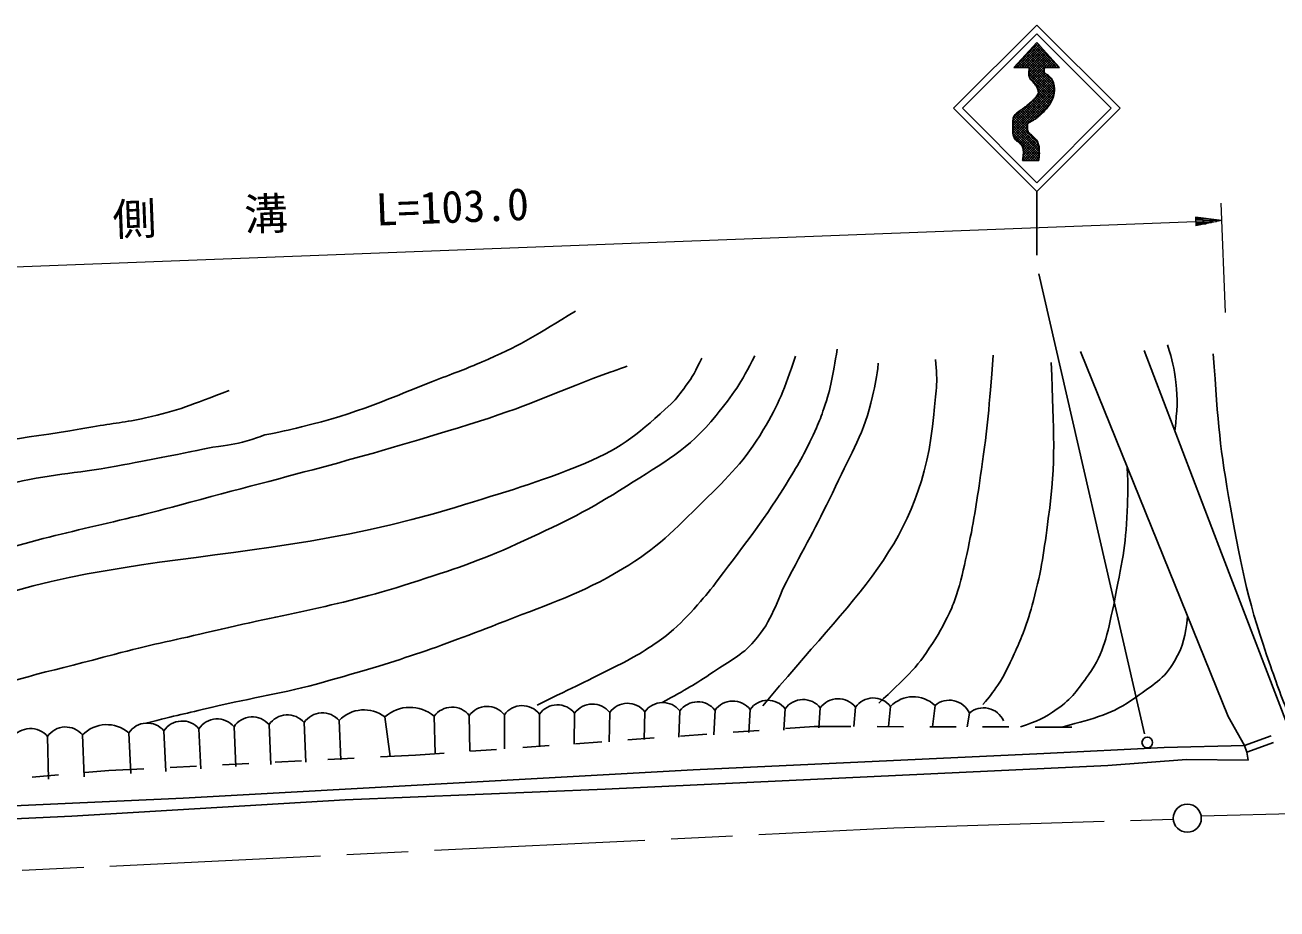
# Model space of a CAD drawing. Units: millimetres, scale not verified. Extents: x 40000 to 680000, y 20000 to 380000.
# Drawn here: x 108792 to 180097, y 291143 to 341467 of the extents above; entities that cross this region are included whole.
import ezdxf
from ezdxf.enums import TextEntityAlignment as Align

# ---------------------------------------------------------------- set-up
doc = ezdxf.new("R2010")
doc.units = ezdxf.units.MM
doc.header["$LTSCALE"] = 1000
doc.linetypes.add('CHAIN', pattern=[18.5, 12, -1.5, 3.5, -1.5])
for name, color, linetype, lineweight in [('M-BGD', 7, 'Continuous', 25), ('M-BMK', 2, 'CHAIN', 13), ('M-BMK-SRVR', 3, 'Continuous', 25), ('M-STR-HTXT', 7, 'Continuous', 13), ('M-STR-STRC', 7, 'Continuous', 25)]:
    doc.layers.add(name, color=color, linetype=linetype, lineweight=lineweight)
doc.styles.add('ＭＳ ゴシック', font='')
doc.styles.get('ＭＳ ゴシック').set_extended_font_data('MS Gothic')

msp = doc.modelspace()

# ---------------------------------------------------------------- hatches: boundary and pattern name
at = {"layer": 'M-STR-STRC'}
h = msp.add_hatch(dxfattribs=at)
h.set_pattern_fill('USER', color=256, style=0, pattern_type=2)
h.set_pattern_definition([(45, (455192, 466197), (-70.71068, 70.71068), []), (135, (455192, 466197), (-70.71068, -70.71068), [])])
edge = h.paths.add_edge_path()
edge.add_line((165119, 339052), (166419, 340481))
edge.add_line((166419, 340481), (167719, 339052))
edge.add_line((167719, 339052), (166859, 339052))
edge.add_spline(control_points=[(166859, 339052), (166859, 339051), (166859, 339049), (166859, 339049), (166859, 339047), (166858, 339042), (166858, 339040), (166857, 339037), (166856, 339030), (166856, 339028), (166855, 339025), (166854, 339016), (166854, 339014), (166851, 338995), (166843, 338938), (166841, 338918), (166839, 338903), (166835, 338856), (166836, 338840), (166836, 338827), (166841, 338789), (166845, 338777), (166849, 338766), (166868, 338736), (166875, 338727), (166880, 338720), (166900, 338706), (166906, 338701), (166913, 338696), (166936, 338682), (166944, 338678), (166952, 338673), (166978, 338660), (166986, 338656), (166995, 338651), (167021, 338639), (167029, 338633), (167073, 338595), (167210, 338484), (167245, 338437), (167281, 338390), (167356, 338229), (167373, 338172), (167392, 338114), (167419, 337931), (167422, 337870), (167425, 337809), (167413, 337624), (167403, 337563), (167391, 337498), (167335, 337306), (167310, 337244), (167286, 337184), (167194, 337011), (167159, 336956), (167124, 336902), (167007, 336748), (166966, 336699), (166925, 336650), (166792, 336513), (166747, 336468), (166715, 336437), (166617, 336349), (166584, 336320), (166550, 336292), (166447, 336210), (166412, 336183), (166375, 336156), (166264, 336079), (166226, 336055), (166186, 336029), (166062, 335958), (166021, 335934), (166014, 335930), (165991, 335917), (165983, 335913), (165976, 335909), (165955, 335896), (165948, 335891), (165942, 335886), (165923, 335871), (165918, 335865), (165913, 335860), (165900, 335842), (165896, 335836), (165893, 335829), (165887, 335808), (165885, 335800), (165884, 335792), (165882, 335768), (165882, 335761), (165882, 335752), (165883, 335727), (165883, 335718), (165883, 335710), (165884, 335684), (165885, 335675), (165885, 335667), (165884, 335645), (165884, 335637), (165883, 335629), (165882, 335607), (165882, 335600), (165881, 335593), (165880, 335571), (165880, 335564), (165880, 335557), (165878, 335536), (165880, 335530), (165893, 335494), (165930, 335386), (165952, 335355), (165977, 335320), (166075, 335237), (166107, 335208), (166142, 335177), (166256, 335089), (166289, 335055), (166324, 335019), (166423, 334904), (166445, 334859), (166476, 334796), (166534, 334595), (166546, 334526), (166558, 334455), (166564, 334239), (166563, 334168), (166563, 334110), (166547, 333938), (166541, 333881), (166539, 333857), (166529, 333787), (166525, 333764)], knot_values=[0, 0, 0, 0, 1, 1, 1, 2, 2, 2, 3, 3, 3, 4, 4, 4, 5, 5, 5, 6, 6, 6, 7, 7, 7, 8, 8, 8, 9, 9, 9, 10, 10, 10, 11, 11, 11, 12, 12, 12, 13, 13, 13, 14, 14, 14, 15, 15, 15, 16, 16, 16, 17, 17, 17, 18, 18, 18, 19, 19, 19, 20, 20, 20, 21, 21, 21, 22, 22, 22, 23, 23, 23, 24, 24, 24, 25, 25, 25, 26, 26, 26, 27, 27, 27, 28, 28, 28, 29, 29, 29, 30, 30, 30, 31, 31, 31, 32, 32, 32, 33, 33, 33, 34, 34, 34, 35, 35, 35, 36, 36, 36, 37, 37, 37, 38, 38, 38, 39, 39, 39, 40, 40, 40, 41, 41, 41, 42, 42, 42, 43, 43, 43, 44, 44, 44, 44], degree=3, periodic=0)
edge.add_line((166525, 333764), (165608, 333764))
edge.add_spline(control_points=[(165608, 333764), (165611, 333780), (165620, 333829), (165623, 333845), (165629, 333885), (165645, 334004), (165648, 334044), (165651, 334094), (165657, 334245), (165653, 334295), (165649, 334342), (165624, 334484), (165608, 334529), (165596, 334562), (165539, 334649), (165517, 334675), (165496, 334700), (165421, 334764), (165396, 334785), (165371, 334806), (165293, 334861), (165269, 334882), (165247, 334901), (165180, 334962), (165163, 334986), (165144, 335012), (165102, 335098), (165092, 335128), (165081, 335160), (165064, 335261), (165060, 335295), (165056, 335331), (165052, 335442), (165051, 335479), (165050, 335517), (165051, 335631), (165051, 335669), (165050, 335706), (165048, 335814), (165048, 335851), (165048, 335885), (165050, 335990), (165053, 336024), (165056, 336056), (165070, 336153), (165079, 336184), (165088, 336214), (165125, 336299), (165141, 336325), (165153, 336346), (165200, 336399), (165217, 336416), (165234, 336434), (165292, 336482), (165311, 336497), (165332, 336513), (165396, 336556), (165417, 336571), (165438, 336585), (165503, 336627), (165525, 336642), (165558, 336665), (165656, 336734), (165689, 336758), (165720, 336781), (165813, 336854), (165843, 336879), (165874, 336904), (165965, 336980), (165995, 337006), (166027, 337033), (166120, 337115), (166151, 337143), (166175, 337165), (166249, 337231), (166272, 337254), (166295, 337277), (166363, 337347), (166383, 337373), (166402, 337396), (166453, 337472), (166466, 337500), (166478, 337526), (166502, 337608), (166506, 337637), (166508, 337658), (166503, 337721), (166499, 337742), (166495, 337763), (166475, 337827), (166466, 337848), (166457, 337869), (166425, 337931), (166413, 337951), (166401, 337971), (166360, 338029), (166346, 338047), (166329, 338068), (166274, 338128), (166255, 338148), (166237, 338167), (166181, 338223), (166164, 338243), (166147, 338262), (166096, 338321), (166081, 338342), (166067, 338363), (166028, 338430), (166019, 338454), (166008, 338482), (165987, 338569), (165982, 338598), (165977, 338629), (165971, 338723), (165971, 338754), (165970, 338784), (165974, 338874), (165976, 338904), (165977, 338930), (165984, 339007), (165986, 339032), (165987, 339034), (165987, 339038), (165987, 339040), (165987, 339041), (165988, 339045), (165988, 339046), (165988, 339047), (165988, 339049), (165988, 339050), (165988, 339051), (165988, 339052), (165988, 339052)], knot_values=[0, 0, 0, 0, 1, 1, 1, 2, 2, 2, 3, 3, 3, 4, 4, 4, 5, 5, 5, 6, 6, 6, 7, 7, 7, 8, 8, 8, 9, 9, 9, 10, 10, 10, 11, 11, 11, 12, 12, 12, 13, 13, 13, 14, 14, 14, 15, 15, 15, 16, 16, 16, 17, 17, 17, 18, 18, 18, 19, 19, 19, 20, 20, 20, 21, 21, 21, 22, 22, 22, 23, 23, 23, 24, 24, 24, 25, 25, 25, 26, 26, 26, 27, 27, 27, 28, 28, 28, 29, 29, 29, 30, 30, 30, 31, 31, 31, 32, 32, 32, 33, 33, 33, 34, 34, 34, 35, 35, 35, 36, 36, 36, 37, 37, 37, 38, 38, 38, 39, 39, 39, 40, 40, 40, 41, 41, 41, 42, 42, 42, 43, 43, 43, 44, 44, 44, 44], degree=3, periodic=0)
edge.add_line((165988, 339052), (165988, 339052))
edge.add_line((165988, 339052), (165119, 339052))

# ---------------------------------------------------------------- linework, layer by layer
at = {"layer": 'M-BGD'}
for p, q in [((144091, 302372), (144046, 300791)), ((146090, 302415), (146034, 300924)), ((148090, 302459), (148024, 301056)), ((150089, 302502), (150016, 301189)), ((152089, 302546), (152009, 301322)), ((154088, 302589), (154004, 301455)), ((156088, 302632), (155996, 301528)), ((158088, 302676), (157981, 301523)), ((160624, 302731), (160484, 301517)), ((122691, 301635), (122792, 299376)), ((124687, 301752), (124785, 299509)), ((126684, 301869), (126777, 299642)), ((129290, 302077), (129584, 299829)), ((132094, 302111), (132149, 299999)), ((134093, 302155), (134128, 300131)), ((136093, 302198), (136108, 300263)), ((138092, 302242), (138090, 300395)), ((140092, 302285), (140074, 300527)), ((142091, 302329), (142059, 300659)), ((162576, 302293), (162461, 301512)), ((110066, 300959), (110130, 298533)), ((112064, 301049), (112160, 298668)), ((114704, 301168), (114823, 298846)), ((116701, 301284), (116815, 298978)), ((118697, 301401), (118807, 299111)), ((120694, 301518), (120800, 299244)), ((146125, 300984), (147621, 301092)), ((149117, 301200), (150613, 301308)), ((152109, 301416), (153740, 301533)), ((153740, 301533), (155824, 301528)), ((157324, 301525), (158824, 301521)), ((160324, 301517), (161824, 301513)), ((163324, 301510), (164824, 301506)), ((166324, 301502), (168408, 301497)), ((178241, 300447), (179763, 300995)), ((134156, 300121), (135652, 300229)), ((137148, 300337), (138644, 300445)), ((140140, 300553), (141637, 300661)), ((143133, 300769), (144629, 300876)), ((173678, 300327), (178241, 300447)), ((178241, 300447), (178376, 300070)), ((178376, 300070), (179899, 300619)), ((123043, 299496), (124541, 299571)), ((126039, 299646), (127537, 299721)), ((129035, 299796), (131029, 299896)), ((131029, 299896), (132660, 300013)), ((174948, 299650), (178455, 299622)), ((178376, 300070), (178455, 299622)), ((109199, 298642), (110693, 298772)), ((112188, 298903), (113559, 299022)), ((113559, 299022), (115552, 299122)), ((117050, 299197), (118549, 299272)), ((120047, 299347), (121545, 299421))]:
    msp.add_line(p, q, dxfattribs=at)
for points in [[(178241, 300447), (177309, 302102), (168901, 322885)], [(172541, 322939), (176945, 311402), (180798, 301369)], [(75634, 295755), (76142, 295670), (95107, 296432), (117798, 297448), (146838, 299057), (166820, 299988), (173678, 300327)], [(75634, 294908), (89773, 295416), (111448, 296432), (127026, 297364), (141843, 297956), (170460, 299311), (174948, 299650)]]:
    msp.add_lwpolyline(points, dxfattribs=at)
for centre, radius, start, end in [((153105, 301817), 1250, 38.11341, 144.37362), ((155105, 301861), 1250, 38.11341, 144.37362), ((157104, 301904), 1250, 38.11341, 144.37362), ((159384, 301416), 1807, 46.66157, 135.82546), ((128103, 300523), 1956, 52.64307, 136.52333), ((130711, 300496), 2126, 49.43445, 131.95733), ((133110, 301383), 1250, 38.11341, 144.37362), ((135109, 301427), 1250, 38.11341, 144.37362), ((137109, 301470), 1250, 38.11341, 144.37362), ((139108, 301514), 1250, 38.11341, 144.37362), ((141108, 301557), 1250, 38.11341, 144.37362), ((143107, 301600), 1250, 38.11341, 144.37362), ((145107, 301644), 1250, 38.11341, 144.37362), ((147106, 301687), 1250, 38.11341, 144.37362), ((149106, 301731), 1250, 38.11341, 144.37362), ((151105, 301774), 1250, 38.11341, 144.37362), ((161436, 301780), 1250, 24.22589, 130.4861), ((163387, 301342), 1250, 24.22589, 130.4861), ((113447, 299717), 1920, 49.08027, 136.06645), ((115746, 300477), 1250, 40.21849, 146.4787), ((117743, 300594), 1250, 40.21849, 146.4787), ((119740, 300711), 1250, 40.21849, 146.4787), ((121736, 300828), 1250, 40.21849, 146.4787), ((123733, 300945), 1250, 40.21849, 146.4787), ((125729, 301061), 1250, 40.21849, 146.4787), ((109101, 300165), 1250, 39.44326, 145.70346), ((111099, 300255), 1250, 39.44326, 145.70346)]:
    msp.add_arc(centre, radius, start, end, dxfattribs=at)
for points, knots in [([(140143, 325178), (137870, 323807), (137213, 323341), (135193, 322448), (134184, 322002), (133602, 321792), (132573, 321393), (129470, 320191), (127766, 319363), (124529, 318590), (123724, 318398), (123438, 318313), (122458, 318139)], [0, 0, 0, 0, 1, 1, 1, 2, 2, 2, 3, 3, 3, 4, 4, 4, 4]), ([(142859, 305153), (143553, 305535), (143753, 305642), (144298, 306000), (144774, 306312), (145053, 306475), (145484, 306846), (146157, 307427), (146507, 307786), (147092, 308455), (147572, 309003), (147841, 309311), (148278, 309894), (149927, 312098), (150906, 313303), (152342, 315652), (153005, 316737), (153342, 317371), (153866, 318530), (154055, 318950), (154136, 319196), (154289, 319631), (154738, 320910), (154770, 321424), (155051, 323018)], [0, 0, 0, 0, 1, 1, 1, 2, 2, 2, 3, 3, 3, 4, 4, 4, 5, 5, 5, 6, 6, 6, 7, 7, 7, 8, 8, 8, 8]), ([(173863, 323269), (174150, 322321), (174231, 321985), (174337, 321140), (174471, 320062), (174405, 319617), (174289, 318359)], [0, 0, 0, 0, 1, 1, 1, 2, 2, 2, 2]), ([(93837, 301766), (95792, 303423), (96716, 303831), (98646, 305024), (110539, 312371), (119928, 309901), (133292, 314008), (136217, 314907), (137881, 315362), (140711, 316527), (142844, 317405), (143869, 318325), (145568, 319885), (145949, 320234), (146110, 320484), (146415, 320901), (146844, 321487), (146956, 321743), (147346, 322510)], [0, 0, 0, 0, 1, 1, 1, 2, 2, 2, 3, 3, 3, 4, 4, 4, 5, 5, 5, 6, 6, 6, 6]), ([(100102, 301012), (102432, 302094), (103143, 302375), (105142, 303127), (108465, 304376), (110450, 304711), (113877, 305638), (115907, 306187), (117073, 306382), (119118, 306875), (123832, 308014), (126566, 308326), (131179, 309824), (133580, 310603), (134933, 311050), (137221, 312116), (139555, 313205), (140871, 313827), (143044, 315210), (145187, 316575), (146545, 317270), (148151, 319239), (149152, 320465), (149541, 321038), (150360, 322635)], [0, 0, 0, 0, 1, 1, 1, 2, 2, 2, 3, 3, 3, 4, 4, 4, 5, 5, 5, 6, 6, 6, 7, 7, 7, 8, 8, 8, 8]), ([(152671, 322617), (152021, 320667), (151750, 319952), (150833, 318413), (149769, 316627), (148897, 315790), (147412, 314337), (145743, 312704), (144833, 311695), (142826, 310503), (140365, 309042), (138792, 308577), (136129, 307531), (132185, 305981), (129929, 305209), (125847, 304073), (123354, 303379), (121903, 303208), (119384, 302615), (117933, 302273), (117473, 302165), (115673, 301725)], [0, 0, 0, 0, 1, 1, 1, 2, 2, 2, 3, 3, 3, 4, 4, 4, 5, 5, 5, 6, 6, 6, 7, 7, 7, 7]), ([(150818, 302698), (155969, 308992), (159886, 311807), (160554, 319292), (160663, 320512), (160808, 321111), (160639, 322425)], [0, 0, 0, 0, 1, 1, 1, 2, 2, 2, 2]), ([(157422, 302867), (158917, 304297), (159521, 304748), (160470, 306254), (160951, 307017), (161203, 307461), (161570, 308286), (161728, 308639), (161798, 308846), (161909, 309217), (162191, 310162), (162293, 310708), (162502, 311672), (162878, 313410), (163007, 314400), (163264, 316160), (163633, 318693), (163682, 319558), (163941, 322679)], [0, 0, 0, 0, 1, 1, 1, 2, 2, 2, 3, 3, 3, 4, 4, 4, 5, 5, 5, 6, 6, 6, 6]), ([(176472, 322741), (176749, 318648), (176847, 317396), (177445, 314021), (178081, 310436), (178512, 308416), (179726, 304983), (180216, 303597), (180381, 303095), (181080, 301471)], [0, 0, 0, 0, 1, 1, 1, 2, 2, 2, 3, 3, 3, 3]), ([(88370, 301749), (91416, 303665), (92216, 304177), (94730, 305652), (96835, 306887), (97961, 307686), (100165, 308733), (102433, 309811), (103732, 310378), (106122, 311147), (110526, 312566), (113120, 312924), (117587, 314132), (124281, 315942), (128074, 316821), (134684, 318918), (137664, 319864), (139241, 320658), (142182, 321721), (142537, 321849), (142649, 321891), (143091, 322048)], [0, 0, 0, 0, 1, 1, 1, 2, 2, 2, 3, 3, 3, 4, 4, 4, 5, 5, 5, 6, 6, 6, 7, 7, 7, 7]), ([(145080, 302893), (146485, 303674), (146901, 303894), (147999, 304643), (148939, 305284), (149577, 305537), (150329, 306390), (151396, 307603), (151540, 308601), (152294, 310030), (153354, 312037), (153988, 313143), (154951, 315198), (155870, 317161), (156597, 318213), (157062, 320330), (157223, 321063), (157300, 321351), (157389, 322223)], [0, 0, 0, 0, 1, 1, 1, 2, 2, 2, 3, 3, 3, 4, 4, 4, 5, 5, 5, 6, 6, 6, 6]), ([(163348, 302782), (163767, 303269), (163892, 303433), (164195, 303883), (164633, 304533), (164796, 304950), (165126, 305661), (165339, 306118), (165457, 306375), (165634, 306846), (165904, 307561), (166029, 307972), (166227, 308709), (166706, 310495), (166828, 311533), (167074, 313366), (167535, 316808), (167376, 318131), (167243, 322256)], [0, 0, 0, 0, 1, 1, 1, 2, 2, 2, 3, 3, 3, 4, 4, 4, 5, 5, 5, 6, 6, 6, 6]), ([(95700, 314212), (99158, 315616), (100255, 316025), (103277, 316862), (106863, 317855), (108984, 317932), (112647, 318587), (113817, 318797), (114485, 318845), (115646, 319100), (117562, 319522), (118231, 319831), (120420, 320662)], [0, 0, 0, 0, 1, 1, 1, 2, 2, 2, 3, 3, 3, 4, 4, 4, 4]), ([(119491, 317430), (120409, 317563), (120695, 317583), (121439, 317799), (121842, 317916), (121988, 317959), (122458, 318139)], [0, 0, 0, 0, 1, 1, 1, 2, 2, 2, 2]), ([(99848, 311757), (102009, 312894), (102591, 313244), (104420, 314043), (105045, 314316), (105391, 314480), (106029, 314720), (106714, 314978), (107097, 315135), (107807, 315313), (110180, 315907), (111576, 315915), (113982, 316355), (116138, 316750), (116831, 316888), (119491, 317430)], [0, 0, 0, 0, 1, 1, 1, 2, 2, 2, 3, 3, 3, 4, 4, 4, 5, 5, 5, 5]), ([(170799, 308455), (171268, 310931), (171485, 311691), (171566, 313797), (171603, 314767), (171621, 315123), (171572, 316282)], [0, 0, 0, 0, 1, 1, 1, 2, 2, 2, 2]), ([(165499, 301504), (166456, 301842), (166846, 301999), (167582, 302528), (168418, 303130), (168769, 303632), (169360, 304476), (170307, 305830), (170390, 306660), (170799, 308455)], [0, 0, 0, 0, 1, 1, 1, 2, 2, 2, 3, 3, 3, 3]), ([(175007, 307793), (174872, 306687), (174780, 306141), (174259, 305244), (173672, 304233), (173018, 303887), (172069, 303206), (170647, 302185), (169813, 302044), (167920, 301512)], [0, 0, 0, 0, 1, 1, 1, 2, 2, 2, 3, 3, 3, 3])]:
    msp.add_open_spline(points, degree=3, knots=knots, dxfattribs=at)
msp.add_open_spline([(142859, 305153), (140406, 303946), (140406, 303946), (137953, 302739)], degree=3, dxfattribs=at)
at = {"layer": 'M-BMK'}
for points in [[(175778, 296441), (184769, 296686), (190103, 296602), (194082, 296432), (198739, 296094), (202210, 295755), (208814, 294824), (211947, 294316), (215503, 293638), (219990, 292622), (224901, 291352), (230574, 289659), (235823, 287881), (242342, 285341), (257244, 279160), (270407, 273412)], [(76673, 291793), (158268, 295755), (174191, 296255)]]:
    msp.add_lwpolyline(points, dxfattribs=at)
at = {"layer": 'M-BMK-SRVR'}
msp.add_circle((174989, 296309), 800, dxfattribs=at)
at = {"layer": 'M-STR-HTXT'}
for p, q in [((177160, 325098), (176921, 331334)), ((75972, 326471), (175461, 330277)), ((176959, 330335), (175451, 330527)), ((175451, 330527), (175470, 330028)), ((175753, 330489), (175453, 330477)), ((175455, 330427), (176054, 330450)), ((176356, 330412), (175457, 330377)), ((175459, 330327), (176658, 330373)), ((176959, 330335), (175461, 330277)), ((175462, 330227), (176662, 330273)), ((176364, 330212), (175464, 330177)), ((175466, 330127), (176066, 330150)), ((176959, 330335), (175470, 330028)), ((175768, 330089), (175468, 330077))]:
    msp.add_line(p, q, dxfattribs=at)
at = {"layer": 'M-STR-STRC'}
for p, q in [((161682, 336730), (166419, 341467)), ((162177, 336730), (166419, 340972)), ((166419, 341467), (171157, 336730)), ((166419, 340972), (170662, 336730)), ((166419, 340481), (165119, 339052)), ((166419, 340481), (167719, 339052)), ((165119, 339052), (165988, 339052)), ((166859, 339052), (167719, 339052)), ((161682, 336730), (166419, 331992)), ((162177, 336730), (166419, 332487)), ((166419, 332487), (170662, 336730)), ((166419, 331992), (171157, 336730)), ((165608, 333764), (166525, 333764)), ((166419, 331992), (166419, 328357)), ((166528, 327304), (172551, 301117))]:
    msp.add_line(p, q, dxfattribs=at)
msp.add_circle((172712, 300620), 305, dxfattribs=at)
for points in [[(165988, 339052), (165988, 339051), (165988, 339049), (165988, 339049), (165988, 339047), (165987, 339042), (165987, 339040), (165987, 339038), (165986, 339031), (165986, 339028), (165986, 339025), (165985, 339017), (165985, 339015), (165981, 338977), (165971, 338866), (165968, 338829), (165967, 338800), (165963, 338711), (165964, 338681), (165965, 338657), (165972, 338583), (165978, 338559), (165983, 338536), (166008, 338471), (166019, 338451), (166029, 338430), (166069, 338373), (166083, 338354), (166098, 338334), (166148, 338276), (166165, 338257), (166183, 338236), (166238, 338176), (166256, 338156), (166274, 338134), (166329, 338070), (166346, 338047), (166360, 338028), (166401, 337969), (166413, 337948), (166425, 337928), (166457, 337866), (166466, 337845), (166474, 337824), (166495, 337761), (166499, 337740), (166503, 337719), (166508, 337657), (166506, 337637), (166502, 337609), (166478, 337527), (166466, 337501), (166454, 337474), (166402, 337398), (166383, 337374), (166363, 337348), (166295, 337278), (166272, 337255), (166249, 337231), (166175, 337165), (166151, 337143), (166120, 337115), (166027, 337033), (165995, 337006), (165965, 336980), (165874, 336903), (165843, 336878), (165813, 336853), (165720, 336781), (165689, 336758), (165656, 336734), (165558, 336665), (165525, 336642), (165503, 336627), (165438, 336585), (165417, 336571), (165396, 336556), (165332, 336513), (165311, 336497), (165292, 336482), (165234, 336434), (165217, 336416), (165200, 336399), (165153, 336346), (165141, 336325), (165125, 336299), (165088, 336214), (165079, 336184), (165070, 336153), (165056, 336056), (165053, 336024), (165050, 335990), (165048, 335885), (165048, 335851), (165048, 335814), (165050, 335706), (165051, 335669), (165051, 335631), (165050, 335517), (165051, 335479), (165052, 335442), (165056, 335331), (165060, 335295), (165064, 335261), (165081, 335160), (165092, 335128), (165102, 335098), (165144, 335012), (165163, 334986), (165180, 334962), (165247, 334901), (165269, 334882), (165293, 334861), (165371, 334806), (165396, 334785), (165421, 334764), (165496, 334700), (165517, 334675), (165539, 334649), (165596, 334562), (165608, 334529), (165624, 334484), (165649, 334342), (165653, 334295), (165657, 334245), (165651, 334094), (165648, 334044), (165645, 334004), (165629, 333885), (165623, 333845), (165620, 333829), (165611, 333780), (165608, 333764)], [(166859, 339052), (166859, 339051), (166859, 339049), (166859, 339049), (166859, 339047), (166858, 339042), (166858, 339040), (166857, 339037), (166856, 339030), (166856, 339028), (166855, 339025), (166854, 339016), (166854, 339014), (166851, 338995), (166843, 338938), (166841, 338918), (166839, 338903), (166835, 338856), (166836, 338840), (166836, 338827), (166841, 338789), (166845, 338777), (166849, 338766), (166868, 338736), (166875, 338727), (166880, 338720), (166900, 338706), (166906, 338701), (166913, 338696), (166936, 338682), (166944, 338678), (166952, 338673), (166978, 338660), (166986, 338656), (166995, 338651), (167021, 338639), (167029, 338633), (167073, 338595), (167210, 338484), (167245, 338437), (167281, 338390), (167356, 338229), (167373, 338172), (167392, 338114), (167419, 337931), (167422, 337870), (167425, 337809), (167413, 337624), (167403, 337563), (167391, 337498), (167335, 337306), (167310, 337244), (167286, 337184), (167194, 337011), (167159, 336956), (167124, 336902), (167007, 336748), (166966, 336699), (166925, 336650), (166792, 336513), (166747, 336468), (166715, 336437), (166617, 336349), (166584, 336320), (166550, 336292), (166447, 336210), (166412, 336183), (166375, 336156), (166264, 336079), (166226, 336055), (166186, 336029), (166062, 335958), (166021, 335934), (166014, 335930), (165991, 335917), (165983, 335913), (165976, 335909), (165955, 335896), (165948, 335891), (165942, 335886), (165923, 335871), (165918, 335865), (165913, 335860), (165900, 335842), (165896, 335836), (165893, 335829), (165887, 335808), (165885, 335800), (165884, 335792), (165882, 335768), (165882, 335761), (165882, 335752), (165883, 335727), (165883, 335718), (165883, 335710), (165884, 335684), (165885, 335675), (165885, 335667), (165884, 335645), (165884, 335637), (165883, 335629), (165882, 335607), (165882, 335600), (165881, 335593), (165880, 335571), (165880, 335564), (165880, 335557), (165878, 335536), (165880, 335530), (165893, 335494), (165930, 335386), (165952, 335355), (165977, 335320), (166075, 335237), (166107, 335208), (166142, 335177), (166256, 335089), (166289, 335055), (166324, 335019), (166423, 334904), (166445, 334859), (166476, 334796), (166534, 334595), (166546, 334526), (166558, 334455), (166564, 334239), (166563, 334168), (166563, 334110), (166547, 333938), (166541, 333881), (166539, 333857), (166529, 333787), (166525, 333764)]]:
    msp.add_open_spline(points, degree=3, knots=[0, 0, 0, 0, 1, 1, 1, 2, 2, 2, 3, 3, 3, 4, 4, 4, 5, 5, 5, 6, 6, 6, 7, 7, 7, 8, 8, 8, 9, 9, 9, 10, 10, 10, 11, 11, 11, 12, 12, 12, 13, 13, 13, 14, 14, 14, 15, 15, 15, 16, 16, 16, 17, 17, 17, 18, 18, 18, 19, 19, 19, 20, 20, 20, 21, 21, 21, 22, 22, 22, 23, 23, 23, 24, 24, 24, 25, 25, 25, 26, 26, 26, 27, 27, 27, 28, 28, 28, 29, 29, 29, 30, 30, 30, 31, 31, 31, 32, 32, 32, 33, 33, 33, 34, 34, 34, 35, 35, 35, 36, 36, 36, 37, 37, 37, 38, 38, 38, 39, 39, 39, 40, 40, 40, 41, 41, 41, 42, 42, 42, 43, 43, 43, 44, 44, 44, 44], dxfattribs=at)

# ---------------------------------------------------------------- texts
at = {"layer": 'M-STR-HTXT', "style": 'ＭＳ ゴシック'}
msp.add_text('側\u3000\u3000溝\u3000\u3000L=103.0', height=1833, rotation=2.191, dxfattribs=at).set_placement((125686, 329374), align=Align.BOTTOM_CENTER)

doc.saveas('drawing.dxf')
